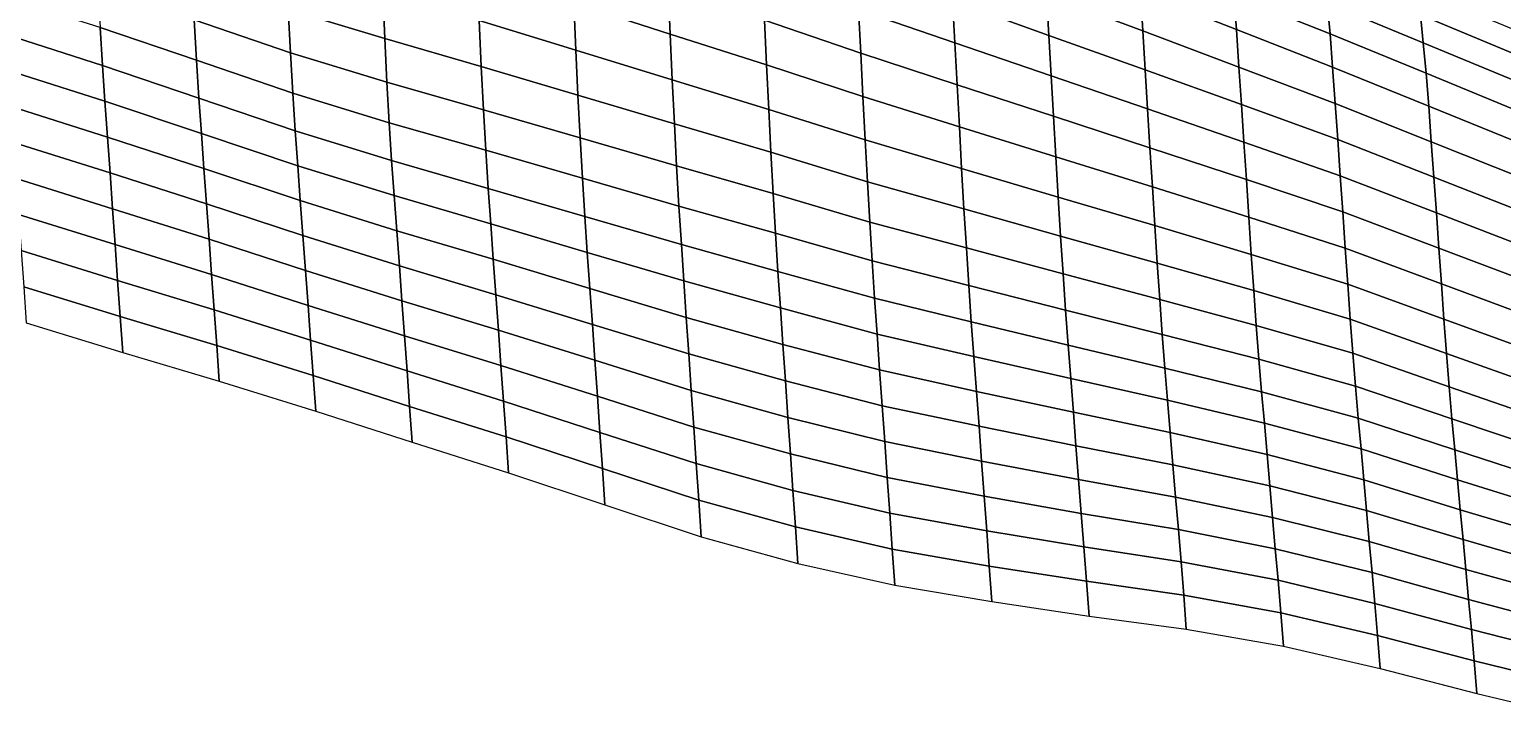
# Model space of a CAD drawing. Header units: metres. Extents: x -4.24 to 0.55, y -2.89 to 0.52.
# Drawn here: x -3.331 to -1.845, y -1.915 to -1.223 of the extents above; entities that cross this region are included whole.
import ezdxf

# ---------------------------------------------------------------- set-up
doc = ezdxf.new("R2010")
doc.units = ezdxf.units.M

msp = doc.modelspace()

# ---------------------------------------------------------------- linework, layer by layer
at = {"layer": 'B2'}
for points in [[(-3.07204, -1.15659, -7.13527), (-3.06996, -1.20301, -7.04766), (-2.97264, -1.23225, -7.06214), (-2.97471, -1.18556, -7.14964)], [(-2.78412, -1.14892, -7.3529), (-2.78209, -1.19653, -7.26577), (-2.68486, -1.22769, -7.28102), (-2.68695, -1.18145, -7.36871)], [(-2.40223, -1.15214, -7.68392), (-2.39995, -1.19426, -7.59458), (-2.30288, -1.22899, -7.61127), (-2.30522, -1.18833, -7.7012)], [(-2.30756, -1.14767, -7.79113), (-2.30522, -1.18833, -7.7012), (-2.20821, -1.22443, -7.71844), (-2.21062, -1.18532, -7.809)], [(-2.21319, -1.14969, -7.90095), (-2.21062, -1.18532, -7.809), (-2.11369, -1.22325, -7.82697), (-2.11632, -1.18872, -7.91937)], [(-2.11907, -1.1572, -8.01297), (-2.11632, -1.18872, -7.91937), (-2.01943, -1.22756, -7.93771), (-2.02222, -1.19668, -8.03158)], [(-3.16712, -1.17002, -7.03167), (-3.16489, -1.21333, -6.94281), (-3.06775, -1.2466, -6.95891), (-3.06996, -1.20301, -7.04766)], [(-2.87933, -1.16536, -7.25052), (-2.87736, -1.21416, -7.16386), (-2.78006, -1.24404, -7.1786), (-2.78209, -1.19653, -7.26577)], [(-2.59191, -1.16875, -7.4726), (-2.58976, -1.21371, -7.3844), (-2.49262, -1.24707, -7.40054), (-2.49483, -1.2033, -7.48922)], [(-2.49703, -1.15962, -7.57793), (-2.49483, -1.2033, -7.48922), (-2.39768, -1.23648, -7.50528), (-2.39995, -1.19426, -7.59458)], [(-2.02513, -1.16864, -8.12658), (-2.02222, -1.19668, -8.03158), (-1.92537, -1.23653, -8.05032), (-1.92829, -1.20839, -8.14529)], [(-3.26205, -1.18034, -6.92682), (-3.2597, -1.221, -6.83689), (-3.16255, -1.25408, -6.85291), (-3.16489, -1.21333, -6.94281)], [(-2.97471, -1.18556, -7.14964), (-2.97264, -1.23225, -7.06214), (-2.87527, -1.2604, -7.07618), (-2.87736, -1.21416, -7.16386)], [(-2.68695, -1.18145, -7.36871), (-2.68486, -1.22769, -7.28102), (-2.58761, -1.25867, -7.2962), (-2.58976, -1.21371, -7.3844)], [(-2.30522, -1.18833, -7.7012), (-2.30288, -1.22899, -7.61127), (-2.2058, -1.26372, -7.62796), (-2.20821, -1.22443, -7.71844)], [(-2.21062, -1.18532, -7.809), (-2.20821, -1.22443, -7.71844), (-2.11122, -1.26099, -7.73586), (-2.11369, -1.22325, -7.82697)], [(-1.93131, -1.18282, -8.24129), (-1.92829, -1.20839, -8.14529), (-1.83146, -1.24861, -8.16419), (-1.83449, -1.22294, -8.26015)], [(-3.35695, -1.19011, -6.82174), (-3.3545, -1.2283, -6.73082), (-3.25726, -1.25937, -6.74604), (-3.2597, -1.221, -6.83689)], [(-3.06996, -1.20301, -7.04766), (-3.06775, -1.2466, -6.95891), (-2.97044, -1.27611, -6.9735), (-2.97264, -1.23225, -7.06214)], [(-2.78209, -1.19653, -7.26577), (-2.78006, -1.24404, -7.1786), (-2.68276, -1.27384, -7.1933), (-2.68486, -1.22769, -7.28102)], [(-2.39995, -1.19426, -7.59458), (-2.39768, -1.23648, -7.50528), (-2.30054, -1.26974, -7.52138), (-2.30288, -1.22899, -7.61127)], [(-2.11632, -1.18872, -7.91937), (-2.11369, -1.22325, -7.82697), (-2.01677, -1.26118, -7.84495), (-2.01943, -1.22756, -7.93771)], [(-2.02222, -1.19668, -8.03158), (-2.01943, -1.22756, -7.93771), (-1.92258, -1.26723, -7.95638), (-1.92537, -1.23653, -8.05032)], [(-3.16489, -1.21333, -6.94281), (-3.16255, -1.25408, -6.85291), (-3.06541, -1.28735, -6.86901), (-3.06775, -1.2466, -6.95891)], [(-2.87736, -1.21416, -7.16386), (-2.87527, -1.2604, -7.07618), (-2.77793, -1.28928, -7.09051), (-2.78006, -1.24404, -7.1786)], [(-2.58976, -1.21371, -7.3844), (-2.58761, -1.25867, -7.2962), (-2.49042, -1.29075, -7.31182), (-2.49262, -1.24707, -7.40054)], [(-2.49483, -1.2033, -7.48922), (-2.49262, -1.24707, -7.40054), (-2.39541, -1.27878, -7.41601), (-2.39768, -1.23648, -7.50528)], [(-1.92829, -1.20839, -8.14529), (-1.92537, -1.23653, -8.05032), (-1.82855, -1.27665, -8.06918), (-1.83146, -1.24861, -8.16419)], [(-3.3545, -1.2283, -6.73082), (-3.35195, -1.26457, -6.63913), (-3.25471, -1.29546, -6.65427), (-3.25726, -1.25937, -6.74604)], [(-3.2597, -1.221, -6.83689), (-3.25726, -1.25937, -6.74604), (-3.1601, -1.29218, -6.76195), (-3.16255, -1.25408, -6.85291)], [(-2.97264, -1.23225, -7.06214), (-2.97044, -1.27611, -6.9735), (-2.87306, -1.30399, -6.98742), (-2.87527, -1.2604, -7.07618)], [(-2.68486, -1.22769, -7.28102), (-2.68276, -1.27384, -7.1933), (-2.58546, -1.30354, -7.20797), (-2.58761, -1.25867, -7.2962)], [(-2.30288, -1.22899, -7.61127), (-2.30054, -1.26974, -7.52138), (-2.20339, -1.30292, -7.53744), (-2.2058, -1.26372, -7.62796)], [(-2.20821, -1.22443, -7.71844), (-2.2058, -1.26372, -7.62796), (-2.10875, -1.29881, -7.64479), (-2.11122, -1.26099, -7.73586)], [(-2.11369, -1.22325, -7.82697), (-2.11122, -1.26099, -7.73586), (-2.01423, -1.29754, -7.75329), (-2.01677, -1.26118, -7.84495)], [(-2.01943, -1.22756, -7.93771), (-2.01677, -1.26118, -7.84495), (-1.91989, -1.30039, -7.86344), (-1.92258, -1.26723, -7.95638)], [(-3.06775, -1.2466, -6.95891), (-3.06541, -1.28735, -6.86901), (-2.96811, -1.31705, -6.88368), (-2.97044, -1.27611, -6.9735)], [(-2.78006, -1.24404, -7.1786), (-2.77793, -1.28928, -7.09051), (-2.68059, -1.31815, -7.10484), (-2.68276, -1.27384, -7.1933)], [(-2.49262, -1.24707, -7.40054), (-2.49042, -1.29075, -7.31182), (-2.39314, -1.321, -7.32671), (-2.39541, -1.27878, -7.41601)], [(-2.39768, -1.23648, -7.50528), (-2.39541, -1.27878, -7.41601), (-2.2982, -1.31049, -7.43149), (-2.30054, -1.26974, -7.52138)], [(-1.92537, -1.23653, -8.05032), (-1.92258, -1.26723, -7.95638), (-1.82573, -1.30698, -7.9751), (-1.82855, -1.27665, -8.06918)], [(-3.25726, -1.25937, -6.74604), (-3.25471, -1.29546, -6.65427), (-3.15752, -1.32772, -6.66996), (-3.1601, -1.29218, -6.76195)], [(-3.16255, -1.25408, -6.85291), (-3.1601, -1.29218, -6.76195), (-3.06295, -1.32527, -6.77798), (-3.06541, -1.28735, -6.86901)], [(-2.87527, -1.2604, -7.07618), (-2.87306, -1.30399, -6.98742), (-2.77569, -1.33222, -7.0015), (-2.77793, -1.28928, -7.09051)], [(-2.58761, -1.25867, -7.2962), (-2.58546, -1.30354, -7.20797), (-2.48821, -1.33443, -7.22311), (-2.49042, -1.29075, -7.31182)], [(-2.11122, -1.26099, -7.73586), (-2.10875, -1.29881, -7.64479), (-2.01169, -1.334, -7.66167), (-2.01423, -1.29754, -7.75329)], [(-2.01677, -1.26118, -7.84495), (-2.01423, -1.29754, -7.75329), (-1.91733, -1.33621, -7.77156), (-1.91989, -1.30039, -7.86344)], [(-3.35195, -1.26457, -6.63913), (-3.34941, -1.30076, -6.54739), (-3.25216, -1.33155, -6.5625), (-3.25471, -1.29546, -6.65427)], [(-2.97044, -1.27611, -6.9735), (-2.96811, -1.31705, -6.88368), (-2.87072, -1.34483, -6.89757), (-2.87306, -1.30399, -6.98742)], [(-2.68276, -1.27384, -7.1933), (-2.68059, -1.31815, -7.10484), (-2.58323, -1.34676, -7.11907), (-2.58546, -1.30354, -7.20797)], [(-2.30054, -1.26974, -7.52138), (-2.2982, -1.31049, -7.43149), (-2.20099, -1.34221, -7.44696), (-2.20339, -1.30292, -7.53744)], [(-2.2058, -1.26372, -7.62796), (-2.20339, -1.30292, -7.53744), (-2.10627, -1.33664, -7.55372), (-2.10875, -1.29881, -7.64479)], [(-1.92258, -1.26723, -7.95638), (-1.91989, -1.30039, -7.86344), (-1.82303, -1.33969, -7.88197), (-1.82573, -1.30698, -7.9751)], [(-3.1601, -1.29218, -6.76195), (-3.15752, -1.32772, -6.66996), (-3.06035, -1.36035, -6.68581), (-3.06295, -1.32527, -6.77798)], [(-3.06541, -1.28735, -6.86901), (-3.06295, -1.32527, -6.77798), (-2.96566, -1.35524, -6.79275), (-2.96811, -1.31705, -6.88368)], [(-2.77793, -1.28928, -7.09051), (-2.77569, -1.33222, -7.0015), (-2.67832, -1.36055, -7.01561), (-2.68059, -1.31815, -7.10484)], [(-2.49042, -1.29075, -7.31182), (-2.48821, -1.33443, -7.22311), (-2.39086, -1.36312, -7.23737), (-2.39314, -1.321, -7.32671)], [(-2.39541, -1.27878, -7.41601), (-2.39314, -1.321, -7.32671), (-2.29586, -1.35125, -7.34159), (-2.2982, -1.31049, -7.43149)], [(-3.34941, -1.30076, -6.54739), (-3.34687, -1.33703, -6.4557), (-3.2496, -1.36764, -6.47073), (-3.25216, -1.33155, -6.5625)], [(-3.25471, -1.29546, -6.65427), (-3.25216, -1.33155, -6.5625), (-3.15494, -1.36327, -6.57797), (-3.15752, -1.32772, -6.66996)], [(-2.87306, -1.30399, -6.98742), (-2.87072, -1.34483, -6.89757), (-2.77335, -1.37298, -6.91161), (-2.77569, -1.33222, -7.0015)], [(-2.58546, -1.30354, -7.20797), (-2.58323, -1.34676, -7.11907), (-2.48593, -1.37655, -7.13377), (-2.48821, -1.33443, -7.22311)], [(-2.20339, -1.30292, -7.53744), (-2.20099, -1.34221, -7.44696), (-2.1038, -1.37438, -7.46262), (-2.10627, -1.33664, -7.55372)], [(-2.10875, -1.29881, -7.64479), (-2.10627, -1.33664, -7.55372), (-2.00916, -1.37046, -7.57005), (-2.01169, -1.334, -7.66167)], [(-2.01423, -1.29754, -7.75329), (-2.01169, -1.334, -7.66167), (-1.91476, -1.37193, -7.67964), (-1.91733, -1.33621, -7.77156)], [(-1.91989, -1.30039, -7.86344), (-1.91733, -1.33621, -7.77156), (-1.82043, -1.37477, -7.78979), (-1.82303, -1.33969, -7.88197)], [(-2.96811, -1.31705, -6.88368), (-2.96566, -1.35524, -6.79275), (-2.86827, -1.3832, -6.80672), (-2.87072, -1.34483, -6.89757)], [(-2.68059, -1.31815, -7.10484), (-2.67832, -1.36055, -7.01561), (-2.58094, -1.38843, -7.02954), (-2.58323, -1.34676, -7.11907)], [(-2.39314, -1.321, -7.32671), (-2.39086, -1.36312, -7.23737), (-2.29352, -1.392, -7.2517), (-2.29586, -1.35125, -7.34159)], [(-2.2982, -1.31049, -7.43149), (-2.29586, -1.35125, -7.34159), (-2.19858, -1.3815, -7.35648), (-2.20099, -1.34221, -7.44696)], [(-3.25216, -1.33155, -6.5625), (-3.2496, -1.36764, -6.47073), (-3.15237, -1.39881, -6.48598), (-3.15494, -1.36327, -6.57797)], [(-3.15752, -1.32772, -6.66996), (-3.15494, -1.36327, -6.57797), (-3.05776, -1.39553, -6.59367), (-3.06035, -1.36035, -6.68581)], [(-3.06295, -1.32527, -6.77798), (-3.06035, -1.36035, -6.68581), (-2.96307, -1.39051, -6.70065), (-2.96566, -1.35524, -6.79275)], [(-2.77569, -1.33222, -7.0015), (-2.77335, -1.37298, -6.91161), (-2.67597, -1.40103, -6.92561), (-2.67832, -1.36055, -7.01561)], [(-2.48821, -1.33443, -7.22311), (-2.48593, -1.37655, -7.13377), (-2.38852, -1.40387, -7.14748), (-2.39086, -1.36312, -7.23737)], [(-2.10627, -1.33664, -7.55372), (-2.1038, -1.37438, -7.46262), (-2.00662, -1.40691, -7.47842), (-2.00916, -1.37046, -7.57005)], [(-2.01169, -1.334, -7.66167), (-2.00916, -1.37046, -7.57005), (-1.9122, -1.40774, -7.58776), (-1.91476, -1.37193, -7.67964)], [(-1.91733, -1.33621, -7.77156), (-1.91476, -1.37193, -7.67964), (-1.81784, -1.40986, -7.69762), (-1.82043, -1.37477, -7.78979)], [(-3.34687, -1.33703, -6.4557), (-3.34432, -1.37321, -6.36397), (-3.24705, -1.40373, -6.37896), (-3.2496, -1.36764, -6.47073)], [(-2.87072, -1.34483, -6.89757), (-2.86827, -1.3832, -6.80672), (-2.77091, -1.41144, -6.8208), (-2.77335, -1.37298, -6.91161)], [(-2.58323, -1.34676, -7.11907), (-2.58094, -1.38843, -7.02954), (-2.48359, -1.41712, -7.0438), (-2.48593, -1.37655, -7.13377)], [(-2.29586, -1.35125, -7.34159), (-2.29352, -1.392, -7.2517), (-2.19617, -1.42069, -7.26596), (-2.19858, -1.3815, -7.35648)], [(-2.20099, -1.34221, -7.44696), (-2.19858, -1.3815, -7.35648), (-2.10132, -1.41211, -7.37151), (-2.1038, -1.37438, -7.46262)], [(-3.15494, -1.36327, -6.57797), (-3.15237, -1.39881, -6.48598), (-3.05517, -1.4307, -6.50153), (-3.05776, -1.39553, -6.59367)], [(-3.06035, -1.36035, -6.68581), (-3.05776, -1.39553, -6.59367), (-2.96048, -1.42578, -6.60855), (-2.96307, -1.39051, -6.70065)], [(-2.96566, -1.35524, -6.79275), (-2.96307, -1.39051, -6.70065), (-2.8657, -1.41884, -6.71477), (-2.86827, -1.3832, -6.80672)], [(-2.67832, -1.36055, -7.01561), (-2.67597, -1.40103, -6.92561), (-2.57856, -1.42845, -6.93936), (-2.58094, -1.38843, -7.02954)], [(-2.39086, -1.36312, -7.23737), (-2.38852, -1.40387, -7.14748), (-2.29112, -1.43129, -7.16122), (-2.29352, -1.392, -7.2517)], [(-3.34432, -1.37321, -6.36397), (-3.34178, -1.40948, -6.27227), (-3.2445, -1.43982, -6.28719), (-3.24705, -1.40373, -6.37896)], [(-3.2496, -1.36764, -6.47073), (-3.24705, -1.40373, -6.37896), (-3.1498, -1.43444, -6.39403), (-3.15237, -1.39881, -6.48598)], [(-2.77335, -1.37298, -6.91161), (-2.77091, -1.41144, -6.8208), (-2.67354, -1.43968, -6.83487), (-2.67597, -1.40103, -6.92561)], [(-2.48593, -1.37655, -7.13377), (-2.48359, -1.41712, -7.0438), (-2.38612, -1.44316, -7.05699), (-2.38852, -1.40387, -7.14748)], [(-2.1038, -1.37438, -7.46262), (-2.10132, -1.41211, -7.37151), (-2.00409, -1.44337, -7.3868), (-2.00662, -1.40691, -7.47842)], [(-2.00916, -1.37046, -7.57005), (-2.00662, -1.40691, -7.47842), (-1.90964, -1.44356, -7.49588), (-1.9122, -1.40774, -7.58776)], [(-1.91476, -1.37193, -7.67964), (-1.9122, -1.40774, -7.58776), (-1.81524, -1.44494, -7.60545), (-1.81784, -1.40986, -7.69762)], [(-3.05776, -1.39553, -6.59367), (-3.05517, -1.4307, -6.50153), (-2.9579, -1.46113, -6.51649), (-2.96048, -1.42578, -6.60855)], [(-2.96307, -1.39051, -6.70065), (-2.96048, -1.42578, -6.60855), (-2.86314, -1.45456, -6.62285), (-2.8657, -1.41884, -6.71477)], [(-2.86827, -1.3832, -6.80672), (-2.8657, -1.41884, -6.71477), (-2.76836, -1.44762, -6.72906), (-2.77091, -1.41144, -6.8208)], [(-2.58094, -1.38843, -7.02954), (-2.57856, -1.42845, -6.93936), (-2.48117, -1.45623, -6.95325), (-2.48359, -1.41712, -7.0438)], [(-2.29352, -1.392, -7.2517), (-2.29112, -1.43129, -7.16122), (-2.19371, -1.45861, -7.17493), (-2.19617, -1.42069, -7.26596)], [(-2.19858, -1.3815, -7.35648), (-2.19617, -1.42069, -7.26596), (-2.09884, -1.44976, -7.28037), (-2.10132, -1.41211, -7.37151)], [(-3.34178, -1.40948, -6.27227), (-3.33923, -1.44575, -6.18058), (-3.24196, -1.476, -6.19546), (-3.2445, -1.43982, -6.28719)], [(-3.24705, -1.40373, -6.37896), (-3.2445, -1.43982, -6.28719), (-3.14722, -1.46998, -6.30204), (-3.1498, -1.43444, -6.39403)], [(-3.15237, -1.39881, -6.48598), (-3.1498, -1.43444, -6.39403), (-3.05257, -1.46588, -6.4094), (-3.05517, -1.4307, -6.50153)], [(-2.67597, -1.40103, -6.92561), (-2.67354, -1.43968, -6.83487), (-2.57612, -1.46682, -6.84851), (-2.57856, -1.42845, -6.93936)], [(-2.38852, -1.40387, -7.14748), (-2.38612, -1.44316, -7.05699), (-2.28865, -1.46921, -7.07019), (-2.29112, -1.43129, -7.16122)], [(-2.00662, -1.40691, -7.47842), (-2.00409, -1.44337, -7.3868), (-1.90707, -1.47928, -7.40397), (-1.90964, -1.44356, -7.49588)], [(-1.9122, -1.40774, -7.58776), (-1.90964, -1.44356, -7.49588), (-1.81264, -1.48003, -7.51327), (-1.81524, -1.44494, -7.60545)], [(-2.96048, -1.42578, -6.60855), (-2.9579, -1.46113, -6.51649), (-2.86057, -1.49029, -6.53093), (-2.86314, -1.45456, -6.62285)], [(-2.8657, -1.41884, -6.71477), (-2.86314, -1.45456, -6.62285), (-2.76582, -1.4839, -6.63737), (-2.76836, -1.44762, -6.72906)], [(-2.77091, -1.41144, -6.8208), (-2.76836, -1.44762, -6.72906), (-2.67101, -1.47641, -6.74336), (-2.67354, -1.43968, -6.83487)], [(-2.48359, -1.41712, -7.0438), (-2.48117, -1.45623, -6.95325), (-2.38365, -1.48108, -6.96596), (-2.38612, -1.44316, -7.05699)], [(-2.19617, -1.42069, -7.26596), (-2.19371, -1.45861, -7.17493), (-2.09631, -1.48621, -7.18875), (-2.09884, -1.44976, -7.28037)], [(-2.10132, -1.41211, -7.37151), (-2.09884, -1.44976, -7.28037), (-2.00156, -1.47982, -7.29518), (-2.00409, -1.44337, -7.3868)], [(-3.2445, -1.43982, -6.28719), (-3.24196, -1.476, -6.19546), (-3.14465, -1.50552, -6.21005), (-3.14722, -1.46998, -6.30204)], [(-3.1498, -1.43444, -6.39403), (-3.14722, -1.46998, -6.30204), (-3.04998, -1.50105, -6.31726), (-3.05257, -1.46588, -6.4094)], [(-3.05517, -1.4307, -6.50153), (-3.05257, -1.46588, -6.4094), (-2.95531, -1.4964, -6.42439), (-2.9579, -1.46113, -6.51649)], [(-2.67354, -1.43968, -6.83487), (-2.67101, -1.47641, -6.74336), (-2.5736, -1.50355, -6.75699), (-2.57612, -1.46682, -6.84851)], [(-2.57856, -1.42845, -6.93936), (-2.57612, -1.46682, -6.84851), (-2.47869, -1.49387, -6.8621), (-2.48117, -1.45623, -6.95325)], [(-2.29112, -1.43129, -7.16122), (-2.28865, -1.46921, -7.07019), (-2.19118, -1.49516, -7.08334), (-2.19371, -1.45861, -7.17493)], [(-3.33923, -1.44575, -6.18058), (-3.3367, -1.48221, -6.08895), (-3.23941, -1.51228, -6.10377), (-3.24196, -1.476, -6.19546)], [(-2.86314, -1.45456, -6.62285), (-2.86057, -1.49029, -6.53093), (-2.76327, -1.52017, -6.54567), (-2.76582, -1.4839, -6.63737)], [(-2.76836, -1.44762, -6.72906), (-2.76582, -1.4839, -6.63737), (-2.6685, -1.51323, -6.65189), (-2.67101, -1.47641, -6.74336)], [(-2.38612, -1.44316, -7.05699), (-2.38365, -1.48108, -6.96596), (-2.28612, -1.50575, -6.9786), (-2.28865, -1.46921, -7.07019)], [(-2.09884, -1.44976, -7.28037), (-2.09631, -1.48621, -7.18875), (-1.99897, -1.51509, -7.20308), (-2.00156, -1.47982, -7.29518)], [(-2.00409, -1.44337, -7.3868), (-2.00156, -1.47982, -7.29518), (-1.9045, -1.51501, -7.31205), (-1.90707, -1.47928, -7.40397)], [(-1.90964, -1.44356, -7.49588), (-1.90707, -1.47928, -7.40397), (-1.81005, -1.5152, -7.42113), (-1.81264, -1.48003, -7.51327)], [(-3.14722, -1.46998, -6.30204), (-3.14465, -1.50552, -6.21005), (-3.04739, -1.53623, -6.22512), (-3.04998, -1.50105, -6.31726)], [(-3.05257, -1.46588, -6.4094), (-3.04998, -1.50105, -6.31726), (-2.95272, -1.53176, -6.33233), (-2.95531, -1.4964, -6.42439)], [(-2.9579, -1.46113, -6.51649), (-2.95531, -1.4964, -6.42439), (-2.858, -1.52601, -6.43902), (-2.86057, -1.49029, -6.53093)], [(-2.57612, -1.46682, -6.84851), (-2.5736, -1.50355, -6.75699), (-2.47614, -1.52996, -6.77033), (-2.47869, -1.49387, -6.8621)], [(-2.48117, -1.45623, -6.95325), (-2.47869, -1.49387, -6.8621), (-2.38112, -1.51754, -6.87434), (-2.38365, -1.48108, -6.96596)], [(-2.28865, -1.46921, -7.07019), (-2.28612, -1.50575, -6.9786), (-2.18858, -1.53034, -6.99121), (-2.19118, -1.49516, -7.08334)], [(-2.19371, -1.45861, -7.17493), (-2.19118, -1.49516, -7.08334), (-2.09372, -1.52139, -7.09661), (-2.09631, -1.48621, -7.18875)], [(-3.3367, -1.48221, -6.08895), (-3.33417, -1.51876, -5.99737), (-3.23688, -1.54864, -6.01211), (-3.23941, -1.51228, -6.10377)], [(-3.24196, -1.476, -6.19546), (-3.23941, -1.51228, -6.10377), (-3.14209, -1.54143, -6.11821), (-3.14465, -1.50552, -6.21005)], [(-2.76582, -1.4839, -6.63737), (-2.76327, -1.52017, -6.54567), (-2.66598, -1.54996, -6.56037), (-2.6685, -1.51323, -6.65189)], [(-2.67101, -1.47641, -6.74336), (-2.6685, -1.51323, -6.65189), (-2.57108, -1.54037, -6.66552), (-2.5736, -1.50355, -6.75699)], [(-2.38365, -1.48108, -6.96596), (-2.38112, -1.51754, -6.87434), (-2.28353, -1.54102, -6.8865), (-2.28612, -1.50575, -6.9786)], [(-2.00156, -1.47982, -7.29518), (-1.99897, -1.51509, -7.20308), (-1.90189, -1.54964, -7.21969), (-1.9045, -1.51501, -7.31205)], [(-1.90707, -1.47928, -7.40397), (-1.9045, -1.51501, -7.31205), (-1.80745, -1.55019, -7.32892), (-1.81005, -1.5152, -7.42113)], [(-2.95531, -1.4964, -6.42439), (-2.95272, -1.53176, -6.33233), (-2.85543, -1.56173, -6.3471), (-2.858, -1.52601, -6.43902)], [(-2.86057, -1.49029, -6.53093), (-2.858, -1.52601, -6.43902), (-2.76073, -1.55635, -6.45394), (-2.76327, -1.52017, -6.54567)], [(-2.47869, -1.49387, -6.8621), (-2.47614, -1.52996, -6.77033), (-2.37852, -1.55262, -6.78217), (-2.38112, -1.51754, -6.87434)], [(-2.19118, -1.49516, -7.08334), (-2.18858, -1.53034, -6.99121), (-2.09107, -1.55528, -7.00396), (-2.09372, -1.52139, -7.09661)], [(-2.09631, -1.48621, -7.18875), (-2.09372, -1.52139, -7.09661), (-1.99633, -1.54935, -7.11058), (-1.99897, -1.51509, -7.20308)], [(-3.23941, -1.51228, -6.10377), (-3.23688, -1.54864, -6.01211), (-3.13954, -1.57752, -6.02644), (-3.14209, -1.54143, -6.11821)], [(-3.14465, -1.50552, -6.21005), (-3.14209, -1.54143, -6.11821), (-3.04481, -1.57177, -6.13313), (-3.04739, -1.53623, -6.22512)], [(-3.04998, -1.50105, -6.31726), (-3.04739, -1.53623, -6.22512), (-2.95014, -1.56712, -6.24026), (-2.95272, -1.53176, -6.33233)], [(-2.6685, -1.51323, -6.65189), (-2.66598, -1.54996, -6.56037), (-2.56856, -1.5771, -6.57401), (-2.57108, -1.54037, -6.66552)], [(-2.5736, -1.50355, -6.75699), (-2.57108, -1.54037, -6.66552), (-2.47359, -1.56605, -6.67857), (-2.47614, -1.52996, -6.77033)], [(-2.28612, -1.50575, -6.9786), (-2.28353, -1.54102, -6.8865), (-2.18593, -1.56414, -6.89852), (-2.18858, -1.53034, -6.99121)], [(-1.99897, -1.51509, -7.20308), (-1.99633, -1.54935, -7.11058), (-1.89921, -1.58307, -7.12686), (-1.90189, -1.54964, -7.21969)], [(-1.9045, -1.51501, -7.31205), (-1.90189, -1.54964, -7.21969), (-1.8048, -1.58409, -7.23627), (-1.80745, -1.55019, -7.32892)], [(-2.858, -1.52601, -6.43902), (-2.85543, -1.56173, -6.3471), (-2.75818, -1.59262, -6.36225), (-2.76073, -1.55635, -6.45394)], [(-2.76327, -1.52017, -6.54567), (-2.76073, -1.55635, -6.45394), (-2.66346, -1.58678, -6.4689), (-2.66598, -1.54996, -6.56037)], [(-2.47614, -1.52996, -6.77033), (-2.47359, -1.56605, -6.67857), (-2.37593, -1.5878, -6.69003), (-2.37852, -1.55262, -6.78217)], [(-2.38112, -1.51754, -6.87434), (-2.37852, -1.55262, -6.78217), (-2.28088, -1.57483, -6.79381), (-2.28353, -1.54102, -6.8865)], [(-2.09372, -1.52139, -7.09661), (-2.09107, -1.55528, -7.00396), (-1.99365, -1.58251, -7.01763), (-1.99633, -1.54935, -7.11058)], [(-3.14209, -1.54143, -6.11821), (-3.13954, -1.57752, -6.02644), (-3.04225, -1.60758, -6.04125), (-3.04481, -1.57177, -6.13313)], [(-3.04739, -1.53623, -6.22512), (-3.04481, -1.57177, -6.13313), (-2.94757, -1.60284, -6.14835), (-2.95014, -1.56712, -6.24026)], [(-2.95272, -1.53176, -6.33233), (-2.95014, -1.56712, -6.24026), (-2.85287, -1.59755, -6.25522), (-2.85543, -1.56173, -6.3471)], [(-2.57108, -1.54037, -6.66552), (-2.56856, -1.5771, -6.57401), (-2.47104, -1.60214, -6.5868), (-2.47359, -1.56605, -6.67857)], [(-2.28353, -1.54102, -6.8865), (-2.28088, -1.57483, -6.79381), (-2.18322, -1.59666, -6.80531), (-2.18593, -1.56414, -6.89852)], [(-2.18858, -1.53034, -6.99121), (-2.18593, -1.56414, -6.89852), (-2.08837, -1.58808, -6.91086), (-2.09107, -1.55528, -7.00396)], [(-2.76073, -1.55635, -6.45394), (-2.75818, -1.59262, -6.36225), (-2.66094, -1.6236, -6.37743), (-2.66346, -1.58678, -6.4689)], [(-2.66598, -1.54996, -6.56037), (-2.66346, -1.58678, -6.4689), (-2.56604, -1.61392, -6.48253), (-2.56856, -1.5771, -6.57401)], [(-2.37852, -1.55262, -6.78217), (-2.37593, -1.5878, -6.69003), (-2.27823, -1.60872, -6.70116), (-2.28088, -1.57483, -6.79381)], [(-2.09107, -1.55528, -7.00396), (-2.08837, -1.58808, -6.91086), (-1.99092, -1.61458, -6.92424), (-1.99365, -1.58251, -7.01763)], [(-1.99633, -1.54935, -7.11058), (-1.99365, -1.58251, -7.01763), (-1.89649, -1.61542, -7.03358), (-1.89921, -1.58307, -7.12686)], [(-1.90189, -1.54964, -7.21969), (-1.89921, -1.58307, -7.12686), (-1.80209, -1.61661, -7.14307), (-1.8048, -1.58409, -7.23627)], [(-3.04481, -1.57177, -6.13313), (-3.04225, -1.60758, -6.04125), (-2.94502, -1.63884, -6.05654), (-2.94757, -1.60284, -6.14835)], [(-2.95014, -1.56712, -6.24026), (-2.94757, -1.60284, -6.14835), (-2.85032, -1.63355, -6.16342), (-2.85287, -1.59755, -6.25522)], [(-2.85543, -1.56173, -6.3471), (-2.85287, -1.59755, -6.25522), (-2.75565, -1.62899, -6.27059), (-2.75818, -1.59262, -6.36225)], [(-2.47359, -1.56605, -6.67857), (-2.47104, -1.60214, -6.5868), (-2.37333, -1.62288, -6.59786), (-2.37593, -1.5878, -6.69003)], [(-2.18593, -1.56414, -6.89852), (-2.18322, -1.59666, -6.80531), (-2.08561, -1.61969, -6.81729), (-2.08837, -1.58808, -6.91086)], [(-2.66346, -1.58678, -6.4689), (-2.66094, -1.6236, -6.37743), (-2.56352, -1.65065, -6.39102), (-2.56604, -1.61392, -6.48253)], [(-2.56856, -1.5771, -6.57401), (-2.56604, -1.61392, -6.48253), (-2.46849, -1.63823, -6.49503), (-2.47104, -1.60214, -6.5868)], [(-2.37593, -1.5878, -6.69003), (-2.37333, -1.62288, -6.59786), (-2.27558, -1.64271, -6.60855), (-2.27823, -1.60872, -6.70116)], [(-2.28088, -1.57483, -6.79381), (-2.27823, -1.60872, -6.70116), (-2.18051, -1.62928, -6.71215), (-2.18322, -1.59666, -6.80531)], [(-2.08837, -1.58808, -6.91086), (-2.08561, -1.61969, -6.81729), (-1.98814, -1.64564, -6.83045), (-1.99092, -1.61458, -6.92424)], [(-1.99365, -1.58251, -7.01763), (-1.99092, -1.61458, -6.92424), (-1.89372, -1.64657, -6.93983), (-1.89649, -1.61542, -7.03358)], [(-1.89921, -1.58307, -7.12686), (-1.89649, -1.61542, -7.03358), (-1.79932, -1.64795, -7.04939), (-1.80209, -1.61661, -7.14307)], [(-2.94757, -1.60284, -6.14835), (-2.94502, -1.63884, -6.05654), (-2.84777, -1.66982, -6.07172), (-2.85032, -1.63355, -6.16342)], [(-2.85287, -1.59755, -6.25522), (-2.85032, -1.63355, -6.16342), (-2.75311, -1.66544, -6.17897), (-2.75565, -1.62899, -6.27059)], [(-2.75818, -1.59262, -6.36225), (-2.75565, -1.62899, -6.27059), (-2.65842, -1.66043, -6.28595), (-2.66094, -1.6236, -6.37743)], [(-2.47104, -1.60214, -6.5868), (-2.46849, -1.63823, -6.49503), (-2.37074, -1.65806, -6.50572), (-2.37333, -1.62288, -6.59786)], [(-2.18322, -1.59666, -6.80531), (-2.18051, -1.62928, -6.71215), (-2.08286, -1.6513, -6.72372), (-2.08561, -1.61969, -6.81729)], [(-2.56604, -1.61392, -6.48253), (-2.56352, -1.65065, -6.39102), (-2.46594, -1.67432, -6.40326), (-2.46849, -1.63823, -6.49503)], [(-2.27823, -1.60872, -6.70116), (-2.27558, -1.64271, -6.60855), (-2.1778, -1.6618, -6.61894), (-2.18051, -1.62928, -6.71215)], [(-1.99092, -1.61458, -6.92424), (-1.98814, -1.64564, -6.83045), (-1.8909, -1.67672, -6.84567), (-1.89372, -1.64657, -6.93983)], [(-1.89649, -1.61542, -7.03358), (-1.89372, -1.64657, -6.93983), (-1.79649, -1.67801, -6.95519), (-1.79932, -1.64795, -7.04939)], [(-2.85032, -1.63355, -6.16342), (-2.84777, -1.66982, -6.07172), (-2.75058, -1.70199, -6.08738), (-2.75311, -1.66544, -6.17897)], [(-2.75565, -1.62899, -6.27059), (-2.75311, -1.66544, -6.17897), (-2.65591, -1.69734, -6.19451), (-2.65842, -1.66043, -6.28595)], [(-2.66094, -1.6236, -6.37743), (-2.65842, -1.66043, -6.28595), (-2.561, -1.68747, -6.29955), (-2.56352, -1.65065, -6.39102)], [(-2.37333, -1.62288, -6.59786), (-2.37074, -1.65806, -6.50572), (-2.27293, -1.6766, -6.51589), (-2.27558, -1.64271, -6.60855)], [(-2.18051, -1.62928, -6.71215), (-2.1778, -1.6618, -6.61894), (-2.0801, -1.68291, -6.63015), (-2.08286, -1.6513, -6.72372)], [(-2.08561, -1.61969, -6.81729), (-2.08286, -1.6513, -6.72372), (-1.98536, -1.6768, -6.73669), (-1.98814, -1.64564, -6.83045)], [(-2.46849, -1.63823, -6.49503), (-2.46594, -1.67432, -6.40326), (-2.36814, -1.69314, -6.41355), (-2.37074, -1.65806, -6.50572)], [(-2.27558, -1.64271, -6.60855), (-2.27293, -1.6766, -6.51589), (-2.17509, -1.69442, -6.52578), (-2.1778, -1.6618, -6.61894)], [(-1.98814, -1.64564, -6.83045), (-1.98536, -1.6768, -6.73669), (-1.88808, -1.70686, -6.7515), (-1.8909, -1.67672, -6.84567)], [(-1.89372, -1.64657, -6.93983), (-1.8909, -1.67672, -6.84567), (-1.79362, -1.70696, -6.86055), (-1.79649, -1.67801, -6.95519)], [(-2.65842, -1.66043, -6.28595), (-2.65591, -1.69734, -6.19451), (-2.55848, -1.7242, -6.20804), (-2.561, -1.68747, -6.29955)], [(-2.56352, -1.65065, -6.39102), (-2.561, -1.68747, -6.29955), (-2.46339, -1.71041, -6.31149), (-2.46594, -1.67432, -6.40326)], [(-2.37074, -1.65806, -6.50572), (-2.36814, -1.69314, -6.41355), (-2.27028, -1.71059, -6.42328), (-2.27293, -1.6766, -6.51589)], [(-2.1778, -1.6618, -6.61894), (-2.17509, -1.69442, -6.52578), (-2.07735, -1.71461, -6.53661), (-2.0801, -1.68291, -6.63015)], [(-2.08286, -1.6513, -6.72372), (-2.0801, -1.68291, -6.63015), (-1.98258, -1.70786, -6.6429), (-1.98536, -1.6768, -6.73669)], [(-2.75311, -1.66544, -6.17897), (-2.75058, -1.70199, -6.08738), (-2.65339, -1.73416, -6.10304), (-2.65591, -1.69734, -6.19451)], [(-2.46594, -1.67432, -6.40326), (-2.46339, -1.71041, -6.31149), (-2.36555, -1.72823, -6.32137), (-2.36814, -1.69314, -6.41355)], [(-2.27293, -1.6766, -6.51589), (-2.27028, -1.71059, -6.42328), (-2.17237, -1.72694, -6.43257), (-2.17509, -1.69442, -6.52578)], [(-1.98536, -1.6768, -6.73669), (-1.98258, -1.70786, -6.6429), (-1.88526, -1.73701, -6.65734), (-1.88808, -1.70686, -6.7515)], [(-1.8909, -1.67672, -6.84567), (-1.88808, -1.70686, -6.7515), (-1.79074, -1.73592, -6.76591), (-1.79362, -1.70696, -6.86055)], [(-2.561, -1.68747, -6.29955), (-2.55848, -1.7242, -6.20804), (-2.46084, -1.74659, -6.21976), (-2.46339, -1.71041, -6.31149)], [(-2.36814, -1.69314, -6.41355), (-2.36555, -1.72823, -6.32137), (-2.26763, -1.7444, -6.33059), (-2.27028, -1.71059, -6.42328)], [(-2.0801, -1.68291, -6.63015), (-2.07735, -1.71461, -6.53661), (-1.97981, -1.73901, -6.54914), (-1.98258, -1.70786, -6.6429)], [(-2.65591, -1.69734, -6.19451), (-2.65339, -1.73416, -6.10304), (-2.55596, -1.76103, -6.11656), (-2.55848, -1.7242, -6.20804)], [(-2.17509, -1.69442, -6.52578), (-2.17237, -1.72694, -6.43257), (-2.0746, -1.74631, -6.44308), (-2.07735, -1.71461, -6.53661)], [(-1.98258, -1.70786, -6.6429), (-1.97981, -1.73901, -6.54914), (-1.88244, -1.76716, -6.56318), (-1.88526, -1.73701, -6.65734)], [(-1.88808, -1.70686, -6.7515), (-1.88526, -1.73701, -6.65734), (-1.78787, -1.76497, -6.67131), (-1.79074, -1.73592, -6.76591)], [(-2.46339, -1.71041, -6.31149), (-2.46084, -1.74659, -6.21976), (-2.36297, -1.76368, -6.22935), (-2.36555, -1.72823, -6.32137)], [(-2.27028, -1.71059, -6.42328), (-2.26763, -1.7444, -6.33059), (-2.16967, -1.75956, -6.33941), (-2.17237, -1.72694, -6.43257)], [(-2.07735, -1.71461, -6.53661), (-2.0746, -1.74631, -6.44308), (-1.97703, -1.77016, -6.45539), (-1.97981, -1.73901, -6.54914)], [(-2.55848, -1.7242, -6.20804), (-2.55596, -1.76103, -6.11656), (-2.4583, -1.78296, -6.1281), (-2.46084, -1.74659, -6.21976)], [(-2.36555, -1.72823, -6.32137), (-2.36297, -1.76368, -6.22935), (-2.26501, -1.77893, -6.2382), (-2.26763, -1.7444, -6.33059)], [(-2.17237, -1.72694, -6.43257), (-2.16967, -1.75956, -6.33941), (-2.07185, -1.77801, -6.34954), (-2.0746, -1.74631, -6.44308)], [(-1.88526, -1.73701, -6.65734), (-1.88244, -1.76716, -6.56318), (-1.785, -1.79402, -6.57671), (-1.78787, -1.76497, -6.67131)], [(-2.46084, -1.74659, -6.21976), (-2.4583, -1.78296, -6.1281), (-2.3604, -1.79949, -6.13747), (-2.36297, -1.76368, -6.22935)], [(-2.26763, -1.7444, -6.33059), (-2.26501, -1.77893, -6.2382), (-2.16699, -1.79291, -6.24653), (-2.16967, -1.75956, -6.33941)], [(-2.0746, -1.74631, -6.44308), (-2.07185, -1.77801, -6.34954), (-1.97426, -1.80132, -6.36163), (-1.97703, -1.77016, -6.45539)], [(-1.97981, -1.73901, -6.54914), (-1.97703, -1.77016, -6.45539), (-1.87962, -1.7974, -6.46906), (-1.88244, -1.76716, -6.56318)], [(-2.36297, -1.76368, -6.22935), (-2.3604, -1.79949, -6.13747), (-2.26241, -1.81402, -6.14602), (-2.26501, -1.77893, -6.2382)], [(-2.16967, -1.75956, -6.33941), (-2.16699, -1.79291, -6.24653), (-2.06915, -1.81072, -6.25641), (-2.07185, -1.77801, -6.34954)], [(-1.88244, -1.76716, -6.56318), (-1.87962, -1.7974, -6.46906), (-1.78214, -1.82316, -6.48214), (-1.785, -1.79402, -6.57671)], [(-2.26501, -1.77893, -6.2382), (-2.26241, -1.81402, -6.14602), (-2.16436, -1.82717, -6.15403), (-2.16699, -1.79291, -6.24653)], [(-2.07185, -1.77801, -6.34954), (-2.06915, -1.81072, -6.25641), (-1.97153, -1.83357, -6.26832), (-1.97426, -1.80132, -6.36163)], [(-1.97703, -1.77016, -6.45539), (-1.97426, -1.80132, -6.36163), (-1.8768, -1.82754, -6.3749), (-1.87962, -1.7974, -6.46906)], [(-2.16699, -1.79291, -6.24653), (-2.16436, -1.82717, -6.15403), (-2.06649, -1.84453, -6.16372), (-2.06915, -1.81072, -6.25641)], [(-2.06915, -1.81072, -6.25641), (-2.06649, -1.84453, -6.16372), (-1.96886, -1.867, -6.17548), (-1.97153, -1.83357, -6.26832)], [(-1.97426, -1.80132, -6.36163), (-1.97153, -1.83357, -6.26832), (-1.87404, -1.85906, -6.28129), (-1.8768, -1.82754, -6.3749)], [(-1.87962, -1.7974, -6.46906), (-1.8768, -1.82754, -6.3749), (-1.77927, -1.85231, -6.38758), (-1.78214, -1.82316, -6.48214)], [(-1.97153, -1.83357, -6.26832), (-1.96886, -1.867, -6.17548), (-1.87134, -1.89195, -6.18823), (-1.87404, -1.85906, -6.28129)], [(-1.8768, -1.82754, -6.3749), (-1.87404, -1.85906, -6.28129), (-1.77647, -1.883, -6.29364), (-1.77927, -1.85231, -6.38758)], [(-1.87404, -1.85906, -6.28129), (-1.87134, -1.89195, -6.18823), (-1.77375, -1.91525, -6.20032), (-1.77647, -1.883, -6.29364)]]:
    msp.add_3dface(points, dxfattribs=at)

doc.saveas('drawing.dxf')
